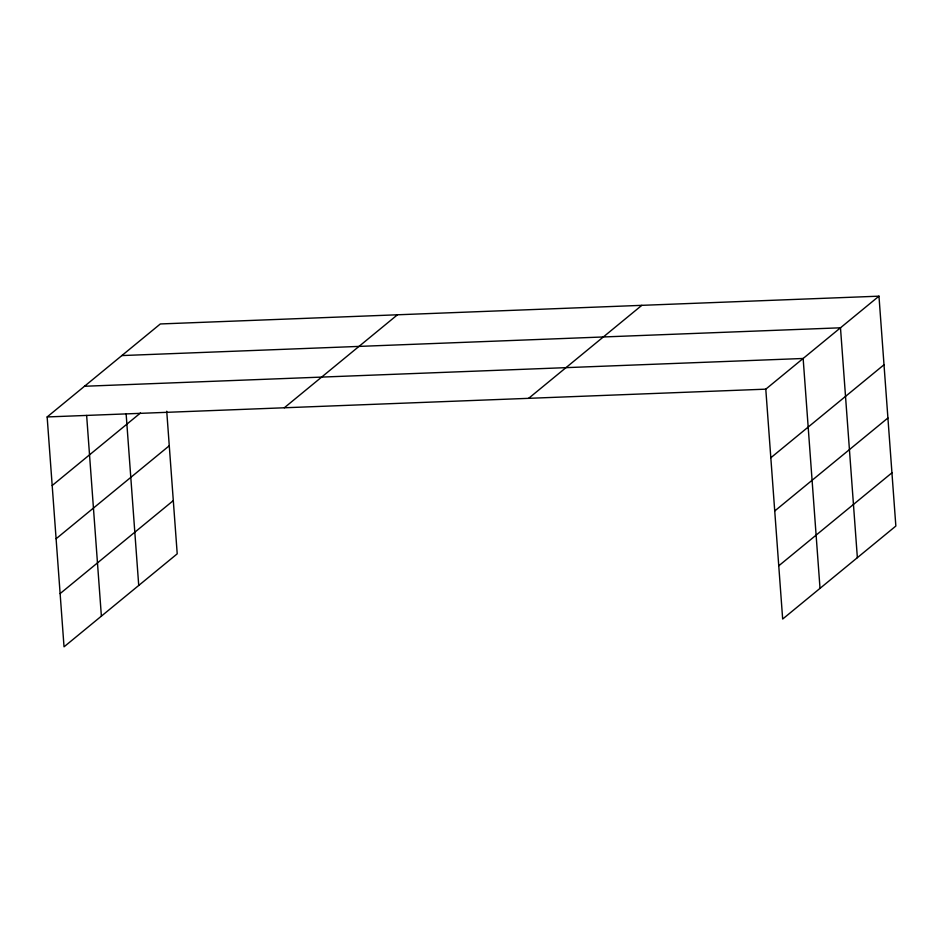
<?xml version="1.0" encoding="UTF-8"?>
<svg xmlns="http://www.w3.org/2000/svg" width="943" height="943" viewBox="0 0 943 943"><rect width="100%" height="100%" fill="white"/><g stroke="black" fill="none" stroke-linecap="round" stroke-linejoin="round"><path stroke-width="1.41" d="M166.734 411.242L177.213 553.836L64.03 646.827L47.15 416.947L160.334 323.956L878.97 296.173L895.85 526.053L782.666 619.044L765.787 389.164L878.97 296.173M52.183 485.527L140.472 412.999M56.097 538.759L169.268 445.768M284.303 407.777L397.474 314.785M60.116 593.595L173.3 500.603M528.634 398.335L641.818 305.343M770.832 457.756L884.004 364.764M774.733 510.976L887.917 417.985M778.765 565.812L891.937 472.82M121.847 355.57L840.484 327.799L857.364 557.667M84.505 386.265L803.141 358.481L820.021 588.349M47.15 416.947L765.787 389.164M126.138 413.942L138.727 585.45M86.638 415.45L101.384 616.133"/></g></svg>
